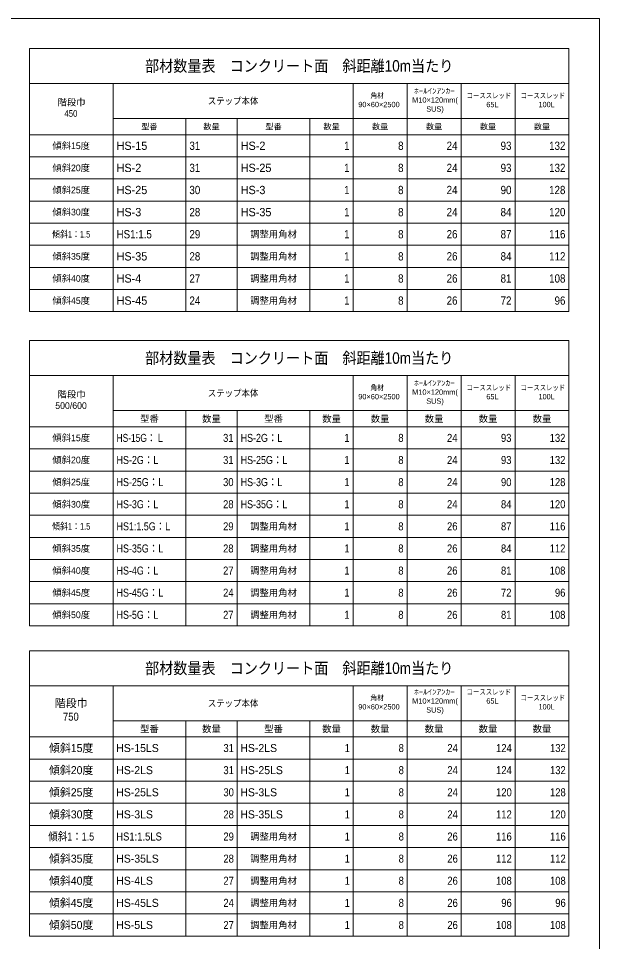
# Model space of a CAD drawing. Units: millimetres at full size, sheet at 1:20; details may follow other scales. Extents: x 200 to 8200, y 200 to 5740.
# Drawn here: x 6046 to 8200, y 2317 to 5740 of the extents above; entities that cross this region are included whole.
import ezdxf
from ezdxf.enums import TextEntityAlignment as Align

# ---------------------------------------------------------------- set-up
doc = ezdxf.new("R2010")
doc.units = ezdxf.units.MM
doc.header["$LTSCALE"] = 20
doc.layers.add('図面枠-A3', color=7, linetype='Continuous', lineweight=20)
doc.layers.add('表', color=7, linetype='Continuous', lineweight=15)
doc.styles.add('ＭＳ Ｐゴシック', font='')
doc.styles.get('ＭＳ Ｐゴシック').set_extended_font_data('MS PGothic')

msp = doc.modelspace()

# ---------------------------------------------------------------- linework, layer by layer
at = {"layer": '図面枠-A3'}
msp.add_lwpolyline([(200, 200), (8200, 200), (8200, 5740), (200, 5740)], close=True, dxfattribs=at)
at = {"layer": '表'}
for p, q in [((6086.76, 5629.01), (8086.76, 5629.01)), ((6086.76, 5629.01), (6086.76, 5499.01)), ((8086.76, 5629.01), (8086.76, 5499.01)), ((6086.76, 5499.01), (8086.76, 5499.01)), ((6086.76, 5499.01), (6086.76, 4653.01)), ((6396.76, 5499.01), (6396.76, 5309.03)), ((7286.76, 5499.01), (7286.76, 5309.03)), ((7486.76, 5499.01), (7486.76, 5309.03)), ((7686.76, 5499.01), (7686.76, 5309.03)), ((7886.76, 5499.01), (7886.76, 5309.03)), ((8086.76, 5499.01), (8086.76, 4653.01)), ((6396.76, 5369.01), (8086.76, 5369.01)), ((6666.76, 5369.01), (6666.76, 5309.03)), ((6856.76, 5369.01), (6856.76, 5309.03)), ((7126.76, 5369.01), (7126.76, 5309.03)), ((6086.76, 5309.03), (8086.76, 5309.03)), ((6086.76, 5308.98), (8086.76, 5308.98)), ((6396.76, 5308.98), (6396.76, 4653.01)), ((6666.76, 5308.98), (6666.76, 4653.01)), ((6856.76, 5308.98), (6856.76, 4653.01)), ((7126.76, 5308.98), (7126.76, 4653.01)), ((7286.76, 5308.98), (7286.76, 4653.01)), ((7486.76, 5308.98), (7486.76, 4653.01)), ((7686.76, 5308.98), (7686.76, 4653.01)), ((7886.76, 5308.98), (7886.76, 4653.01)), ((6086.76, 5227.01), (8086.76, 5227.01)), ((6086.76, 5145.01), (8086.76, 5145.01)), ((6086.76, 5063.01), (8086.76, 5063.01)), ((6086.76, 4981.01), (8086.76, 4981.01)), ((6086.76, 4899.01), (8086.76, 4899.01)), ((6086.76, 4817.01), (8086.76, 4817.01)), ((6086.76, 4735.01), (8086.76, 4735.01)), ((6086.76, 4653.01), (8086.76, 4653.01)), ((6086.76, 4545.9), (8086.76, 4545.9)), ((6086.76, 4545.9), (6086.76, 4415.9)), ((8086.76, 4545.9), (8086.76, 4415.9)), ((6086.76, 4415.9), (8086.76, 4415.9)), ((6086.76, 4415.9), (6086.76, 3487.9)), ((6396.76, 4415.9), (6396.76, 4225.93)), ((7286.76, 4415.9), (7286.76, 4225.93)), ((7486.76, 4415.9), (7486.76, 4225.93)), ((7686.76, 4415.9), (7686.76, 4225.93)), ((7886.76, 4415.9), (7886.76, 4225.93)), ((8086.76, 4415.9), (8086.76, 4285.9)), ((6396.76, 4285.9), (8086.76, 4285.9)), ((6666.76, 4285.9), (6666.76, 4225.93)), ((6856.76, 4285.9), (6856.76, 4225.93)), ((7126.76, 4285.9), (7126.76, 4225.93)), ((8086.76, 4285.9), (8086.76, 4225.9)), ((6086.76, 4225.93), (8086.76, 4225.93)), ((6086.76, 4225.88), (8086.76, 4225.88)), ((6396.76, 4225.88), (6396.76, 3487.9)), ((6666.76, 4225.88), (6666.76, 3487.9)), ((6856.76, 4225.88), (6856.76, 3487.9)), ((7126.76, 4225.88), (7126.76, 3487.9)), ((7286.76, 4225.88), (7286.76, 3487.9)), ((7486.76, 4225.88), (7486.76, 3487.9)), ((7686.76, 4225.88), (7686.76, 3487.9)), ((7886.76, 4225.88), (7886.76, 3487.9)), ((8086.76, 4225.9), (8086.76, 3487.9)), ((6086.76, 4143.9), (8086.76, 4143.9)), ((6086.76, 4061.9), (8086.76, 4061.9)), ((6086.76, 3979.9), (8086.76, 3979.9)), ((6086.76, 3897.9), (8086.76, 3897.9)), ((6086.76, 3815.9), (8086.76, 3815.9)), ((6086.76, 3733.9), (8086.76, 3733.9)), ((6086.76, 3651.9), (8086.76, 3651.9)), ((6086.76, 3569.9), (8086.76, 3569.9)), ((6086.76, 3487.9), (8086.76, 3487.9)), ((6086.76, 3395.9), (8086.76, 3395.9)), ((6086.76, 3395.9), (6086.76, 3265.9)), ((8086.76, 3395.9), (8086.76, 3265.9)), ((6086.76, 3265.9), (6396.76, 3265.9)), ((6086.76, 3265.9), (6086.76, 2337.9)), ((6396.76, 3265.9), (8086.76, 3265.9)), ((6396.76, 3265.9), (6396.76, 3075.93)), ((7286.76, 3265.9), (7286.76, 3075.93)), ((7486.76, 3265.9), (7486.76, 3075.93)), ((7686.76, 3265.9), (7686.76, 3075.93)), ((7886.76, 3265.9), (7886.76, 3075.93)), ((8086.76, 3265.9), (8086.76, 3135.9)), ((6396.76, 3135.9), (8086.76, 3135.9)), ((6666.76, 3135.9), (6666.76, 3075.93)), ((6856.76, 3135.9), (6856.76, 3075.93)), ((7126.76, 3135.9), (7126.76, 3075.93)), ((8086.76, 3135.9), (8086.76, 2337.9)), ((6086.76, 3075.93), (8086.76, 3075.93)), ((6086.76, 3075.88), (8086.76, 3075.88)), ((6396.76, 3075.88), (6396.76, 2337.9)), ((6666.76, 3075.88), (6666.76, 2337.9)), ((6856.76, 3075.88), (6856.76, 2337.9)), ((7126.76, 3075.88), (7126.76, 2337.9)), ((7286.76, 3075.88), (7286.76, 2337.9)), ((7486.76, 3075.88), (7486.76, 2337.9)), ((7686.76, 3075.88), (7686.76, 2337.9)), ((7886.76, 3075.88), (7886.76, 2337.9)), ((6086.76, 2993.9), (8086.76, 2993.9)), ((6086.76, 2911.9), (8086.76, 2911.9)), ((6086.76, 2829.9), (8086.76, 2829.9)), ((6086.76, 2747.9), (8086.76, 2747.9)), ((6086.76, 2665.9), (8086.76, 2665.9)), ((6086.76, 2583.9), (8086.76, 2583.9)), ((6086.76, 2501.9), (8086.76, 2501.9)), ((6086.76, 2419.9), (8086.76, 2419.9)), ((6086.76, 2337.9), (8086.76, 2337.9))]:
    msp.add_line(p, q, dxfattribs=at)

# ---------------------------------------------------------------- texts
at = {"layer": '表', "style": 'ＭＳ Ｐゴシック'}
for s, height, width, p in [('部材数量表\u3000コンクリート面\u3000斜距離10m当たり', 42.56, 0.9, (7086.76, 5564.01)), ('ステップ本体', 24.74, 0.9, (6841.76, 5434.01)), ('傾斜1：1.5', 24.58, 0.85, (6241.76, 4940.01)), ('部材数量表\u3000コンクリート面\u3000斜距離10m当たり', 42.56, 0.9, (7086.76, 4480.9)), ('ステップ本体', 24.74, 0.9, (6841.76, 4350.9)), ('傾斜1：1.5', 24.74, 0.85, (6241.76, 3856.9)), ('部材数量表\u3000コンクリート面\u3000斜距離10m当たり', 42.56, 0.9, (7086.76, 3330.9)), ('ステップ本体', 24.74, 0.9, (6841.76, 3200.9)), ('傾斜1：1.5', 29.69, 0.85, (6241.76, 2706.9))]:
    msp.add_text(s, height=height, dxfattribs=dict(at, width=width)).set_placement(p, align=Align.MIDDLE_CENTER)
for s, height, width, p in [('ﾎｰﾙｲﾝｱﾝｶｰ', 19.79, 1.2, (7513.2, 5480.84)), ('角材\u3000', 19.79, 0.9, (7350.8, 5464.17)), ('コーススレッド', 19.79, 0.85, (7707.71, 5464.17)), ('コーススレッド', 19.79, 0.85, (7907.71, 5464.17)), ('SUS)', 19.79, 0.9, (7557.76, 5414.17)), ('\u300065L', 19.79, 0.85, (7757.02, 5430.84)), ('\u3000100L', 19.79, 0.85, (7950.27, 5430.84)), ('450', 24.58, 0.9, (6216.62, 5400.07)), ('角材\u3000', 19.79, 0.9, (7350.8, 4381.07)), ('ﾎｰﾙｲﾝｱﾝｶｰ', 19.79, 1.2, (7513.2, 4397.74)), ('コーススレッド', 19.79, 0.85, (7707.71, 4381.07)), ('コーススレッド', 19.79, 0.85, (7907.71, 4381.07)), ('\u300065L', 19.79, 0.85, (7757.02, 4347.74)), ('\u3000100L', 19.79, 0.85, (7950.27, 4347.74)), ('SUS)', 19.79, 0.9, (7557.76, 4331.07)), ('ﾎｰﾙｲﾝｱﾝｶｰ', 19.79, 1.2, (7513.2, 3252.7)), ('コーススレッド', 19.79, 0.85, (7707.71, 3252.7)), ('角材\u3000', 19.79, 0.9, (7350.8, 3231.07)), ('\u300065L', 19.79, 0.85, (7757.02, 3219.37)), ('コーススレッド', 19.79, 0.85, (7907.71, 3231.07)), ('SUS)', 19.79, 0.9, (7557.76, 3186.04)), ('\u3000100L', 19.79, 0.85, (7950.27, 3197.74)), ('750', 29.69, 0.9, (6211.39, 3166.15))]:
    msp.add_text(s, height=height, dxfattribs=dict(at, width=width)).set_placement(p, align=Align.TOP_LEFT)
for s, height, p in [('階段巾', 24.58, (6191.47, 5441.47)), ('M10×120mm(', 19.79, (7505.55, 5447.51)), ('90×60×2500', 19.79, (7305.76, 5430.84)), ('階段巾', 24.74, (6191.14, 4358.61)), ('90×60×2500', 19.79, (7305.76, 4347.74)), ('M10×120mm(', 19.79, (7505.55, 4364.4)), ('500/600', 24.74, (6182.7, 4316.95)), ('階段巾', 29.69, (6181.01, 3216.15)), ('M10×120mm(', 19.79, (7505.55, 3219.37)), ('90×60×2500', 19.79, (7305.76, 3197.74))]:
    msp.add_text(s, height=height, dxfattribs=at).set_placement(p, align=Align.TOP_LEFT)
for s, height, p in [('型番', 21.51, (6531.76, 5339.01)), ('数量', 21.51, (6761.76, 5339.01)), ('型番', 21.51, (6991.76, 5339.01)), ('数量', 21.51, (7206.76, 5339.01)), ('数量', 21.51, (7386.76, 5339.01)), ('数量', 21.51, (7586.76, 5339.01)), ('数量', 21.51, (7786.76, 5339.01)), ('数量', 21.51, (7986.76, 5339.01)), ('傾斜15度', 24.58, (6241.76, 5268.01)), ('傾斜20度', 24.58, (6241.76, 5186.01)), ('傾斜25度', 24.58, (6241.76, 5104.01)), ('傾斜30度', 24.58, (6241.76, 5022.01)), ('調整用角材', 24.74, (6991.76, 4940.01)), ('傾斜35度', 24.58, (6241.76, 4858.01)), ('調整用角材', 24.74, (6991.76, 4858.01)), ('傾斜40度', 24.58, (6241.76, 4776.01)), ('調整用角材', 24.74, (6991.76, 4776.01)), ('傾斜45度', 24.58, (6241.76, 4694.01)), ('調整用角材', 24.74, (6991.76, 4694.01)), ('型番', 24.74, (6531.76, 4255.9)), ('数量', 24.74, (6761.76, 4255.9)), ('型番', 24.74, (6991.76, 4255.9)), ('数量', 24.74, (7206.76, 4255.9)), ('数量', 24.74, (7386.76, 4255.9)), ('数量', 24.74, (7586.76, 4255.9)), ('数量', 24.74, (7786.76, 4255.9)), ('数量', 24.74, (7986.76, 4255.9)), ('傾斜15度', 24.74, (6241.76, 4184.9)), ('傾斜20度', 24.74, (6241.76, 4102.9)), ('傾斜25度', 24.74, (6241.76, 4020.9)), ('傾斜30度', 24.74, (6241.76, 3938.9)), ('調整用角材', 24.74, (6991.76, 3856.9)), ('傾斜35度', 24.74, (6241.76, 3774.9)), ('調整用角材', 24.74, (6991.76, 3774.9)), ('傾斜40度', 24.74, (6241.76, 3692.9)), ('調整用角材', 24.74, (6991.76, 3692.9)), ('傾斜45度', 24.74, (6241.76, 3610.9)), ('調整用角材', 24.74, (6991.76, 3610.9)), ('傾斜50度', 24.74, (6241.76, 3528.9)), ('調整用角材', 24.74, (6991.76, 3528.9)), ('型番', 24.74, (6531.76, 3105.9)), ('数量', 24.74, (6761.76, 3105.9)), ('型番', 24.74, (6991.76, 3105.9)), ('数量', 24.74, (7206.76, 3105.9)), ('数量', 24.74, (7386.76, 3105.9)), ('数量', 24.74, (7586.76, 3105.9)), ('数量', 24.74, (7786.76, 3105.9)), ('数量', 24.74, (7986.76, 3105.9)), ('傾斜15度', 29.69, (6241.76, 3034.9)), ('傾斜20度', 29.69, (6241.76, 2952.9)), ('傾斜25度', 29.69, (6241.76, 2870.9)), ('傾斜30度', 29.69, (6241.76, 2788.9)), ('調整用角材', 24.74, (6991.76, 2706.9)), ('傾斜35度', 29.69, (6241.76, 2624.9)), ('調整用角材', 24.74, (6991.76, 2624.9)), ('傾斜40度', 29.69, (6241.76, 2542.9)), ('調整用角材', 24.74, (6991.76, 2542.9)), ('傾斜45度', 29.69, (6241.76, 2460.9)), ('調整用角材', 24.74, (6991.76, 2460.9)), ('傾斜50度', 29.69, (6241.76, 2378.9)), ('調整用角材', 24.74, (6991.76, 2378.9))]:
    msp.add_text(s, height=height, dxfattribs=at).set_placement(p, align=Align.MIDDLE_CENTER)
for s, height, p in [('HS-15', 30.73, (6409.96, 5268.01)), ('HS-2', 30.73, (6869.96, 5268.01)), ('HS-2', 30.73, (6409.96, 5186.01)), ('HS-25', 30.73, (6869.96, 5186.01)), ('HS-25', 30.73, (6409.96, 5104.01)), ('HS-3', 30.73, (6869.96, 5104.01)), ('HS-3', 30.73, (6409.96, 5022.01)), ('HS-35', 30.73, (6869.96, 5022.01)), ('HS-35', 30.73, (6409.96, 4858.01)), ('HS-4', 30.73, (6409.96, 4776.01)), ('HS-45', 30.73, (6409.96, 4694.01)), ('HS-15LS', 29.69, (6408.76, 3034.9)), ('HS-2LS', 29.69, (6868.76, 3034.9)), ('HS-2LS', 29.69, (6408.76, 2952.9)), ('HS-25LS', 29.69, (6868.76, 2952.9)), ('HS-25LS', 29.69, (6408.76, 2870.9)), ('HS-3LS', 29.69, (6868.76, 2870.9)), ('HS-3LS', 29.69, (6408.76, 2788.9)), ('HS-35LS', 29.69, (6868.76, 2788.9)), ('HS-35LS', 29.69, (6408.76, 2624.9)), ('HS-4LS', 29.69, (6408.76, 2542.9)), ('HS-45LS', 29.69, (6408.76, 2460.9)), ('HS-5LS', 29.69, (6408.76, 2378.9))]:
    msp.add_text(s, height=height, dxfattribs=at).set_placement(p, align=Align.MIDDLE_LEFT)
for s, height, width, p in [('31', 30.73, 0.9, (6679.96, 5268.01)), ('31', 30.73, 0.9, (6679.96, 5186.01)), ('30', 30.73, 0.9, (6679.96, 5104.01)), ('28', 30.73, 0.9, (6679.96, 5022.01)), ('HS1:1.5', 30.73, 0.9, (6409.96, 4940.01)), ('29', 30.73, 0.9, (6679.96, 4940.01)), ('28', 30.73, 0.9, (6679.96, 4858.01)), ('27', 30.73, 0.9, (6679.96, 4776.01)), ('24', 30.73, 0.9, (6679.96, 4694.01)), ('HS-15G：Ｌ', 29.69, 0.8, (6409.96, 4184.9)), ('HS-2G：L', 29.69, 0.85, (6869.96, 4184.9)), ('HS-2G：L', 29.69, 0.85, (6409.96, 4102.9)), ('HS-25G：L', 29.69, 0.85, (6869.96, 4102.9)), ('HS-25G：L', 29.69, 0.85, (6409.96, 4020.9)), ('HS-3G：L', 29.69, 0.85, (6869.96, 4020.9)), ('HS-3G：L', 29.69, 0.85, (6409.96, 3938.9)), ('HS-35G：L', 29.69, 0.85, (6869.96, 3938.9)), ('HS1:1.5G：L', 29.69, 0.85, (6409.96, 3856.9)), ('HS-35G：L', 29.69, 0.85, (6409.96, 3774.9)), ('HS-4G：L', 29.69, 0.85, (6409.96, 3692.9)), ('HS-45G：L', 29.69, 0.85, (6409.96, 3610.9)), ('HS-5G：L', 29.69, 0.85, (6409.96, 3528.9)), ('HS1:1.5LS', 29.69, 0.9, (6408.76, 2706.9))]:
    msp.add_text(s, height=height, dxfattribs=dict(at, width=width)).set_placement(p, align=Align.MIDDLE_LEFT)
at = {"layer": '表', "style": 'ＭＳ Ｐゴシック', "width": 0.9}
for s, height, p in [('1', 30.73, (7273.56, 5268.01)), ('8', 30.73, (7473.56, 5268.01)), ('24', 30.73, (7673.56, 5268.01)), ('93', 30.73, (7873.56, 5268.01)), ('132', 30.73, (8073.56, 5268.01)), ('1', 30.73, (7273.56, 5186.01)), ('8', 30.73, (7473.56, 5186.01)), ('24', 30.73, (7673.56, 5186.01)), ('93', 30.73, (7873.56, 5186.01)), ('132', 30.73, (8073.56, 5186.01)), ('1', 30.73, (7273.56, 5104.01)), ('8', 30.73, (7473.56, 5104.01)), ('24', 30.73, (7673.56, 5104.01)), ('90', 30.73, (7873.56, 5104.01)), ('128', 30.73, (8073.56, 5104.01)), ('1', 30.73, (7273.56, 5022.01)), ('8', 30.73, (7473.56, 5022.01)), ('24', 30.73, (7673.56, 5022.01)), ('84', 30.73, (7873.56, 5022.01)), ('120', 30.73, (8073.56, 5022.01)), ('1', 30.73, (7273.56, 4940.01)), ('8', 30.73, (7473.56, 4940.01)), ('26', 30.73, (7673.56, 4940.01)), ('87', 30.73, (7873.56, 4940.01)), ('116', 30.73, (8073.56, 4940.01)), ('1', 30.73, (7273.56, 4858.01)), ('8', 30.73, (7473.56, 4858.01)), ('26', 30.73, (7673.56, 4858.01)), ('84', 30.73, (7873.56, 4858.01)), ('112', 30.73, (8073.56, 4858.01)), ('8', 30.73, (7473.56, 4776.01)), ('26', 30.73, (7673.56, 4776.01)), ('81', 30.73, (7873.56, 4776.01)), ('108', 30.73, (8073.56, 4776.01)), ('1', 30.73, (7273.56, 4776.01)), ('1', 30.73, (7273.56, 4694.01)), ('8', 30.73, (7473.56, 4694.01)), ('26', 30.73, (7673.56, 4694.01)), ('72', 30.73, (7873.56, 4694.01)), ('96', 30.73, (8073.56, 4694.01)), ('31', 29.69, (6843.56, 4184.9)), ('1', 29.69, (7273.56, 4184.9)), ('8', 29.69, (7473.56, 4184.9)), ('24', 29.69, (7673.56, 4184.9)), ('93', 29.69, (7873.56, 4184.9)), ('132', 29.69, (8073.56, 4184.9)), ('31', 29.69, (6843.56, 4102.9)), ('1', 29.69, (7273.56, 4102.9)), ('8', 29.69, (7473.56, 4102.9)), ('24', 29.69, (7673.56, 4102.9)), ('93', 29.69, (7873.56, 4102.9)), ('132', 29.69, (8073.56, 4102.9)), ('30', 29.69, (6843.56, 4020.9)), ('1', 29.69, (7273.56, 4020.9)), ('8', 29.69, (7473.56, 4020.9)), ('24', 29.69, (7673.56, 4020.9)), ('90', 29.69, (7873.56, 4020.9)), ('128', 29.69, (8073.56, 4020.9)), ('28', 29.69, (6843.56, 3938.9)), ('1', 29.69, (7273.56, 3938.9)), ('8', 29.69, (7473.56, 3938.9)), ('24', 29.69, (7673.56, 3938.9)), ('84', 29.69, (7873.56, 3938.9)), ('120', 29.69, (8073.56, 3938.9)), ('29', 29.69, (6843.56, 3856.9)), ('1', 29.69, (7273.56, 3856.9)), ('8', 29.69, (7473.56, 3856.9)), ('26', 29.69, (7673.56, 3856.9)), ('87', 29.69, (7873.56, 3856.9)), ('116', 29.69, (8073.56, 3856.9)), ('28', 29.69, (6843.56, 3774.9)), ('1', 29.69, (7273.56, 3774.9)), ('8', 29.69, (7473.56, 3774.9)), ('26', 29.69, (7673.56, 3774.9)), ('84', 29.69, (7873.56, 3774.9)), ('112', 29.69, (8073.56, 3774.9)), ('27', 29.69, (6843.56, 3692.9)), ('1', 29.69, (7273.56, 3692.9)), ('8', 29.69, (7473.56, 3692.9)), ('26', 29.69, (7673.56, 3692.9)), ('81', 29.69, (7873.56, 3692.9)), ('108', 29.69, (8073.56, 3692.9)), ('24', 29.69, (6843.56, 3610.9)), ('1', 29.69, (7273.56, 3610.9)), ('8', 29.69, (7473.56, 3610.9)), ('26', 29.69, (7673.56, 3610.9)), ('72', 29.69, (7873.56, 3610.9)), ('96', 29.69, (8073.56, 3610.9)), ('27', 29.69, (6843.56, 3528.9)), ('1', 29.69, (7273.56, 3528.9)), ('8', 29.69, (7473.56, 3528.9)), ('26', 29.69, (7673.56, 3528.9)), ('81', 29.69, (7873.56, 3528.9)), ('108', 29.69, (8073.56, 3528.9)), ('31', 29.69, (6844.76, 3034.9)), ('1', 29.69, (7274.76, 3034.9)), ('8', 29.69, (7474.76, 3034.9)), ('24', 29.69, (7674.76, 3034.9)), ('124', 29.69, (7874.76, 3034.9)), ('132', 29.69, (8074.76, 3034.9)), ('31', 29.69, (6844.76, 2952.9)), ('1', 29.69, (7274.76, 2952.9)), ('8', 29.69, (7474.76, 2952.9)), ('24', 29.69, (7674.76, 2952.9)), ('124', 29.69, (7874.76, 2952.9)), ('132', 29.69, (8074.76, 2952.9)), ('30', 29.69, (6844.76, 2870.9)), ('1', 29.69, (7274.76, 2870.9)), ('8', 29.69, (7474.76, 2870.9)), ('24', 29.69, (7674.76, 2870.9)), ('120', 29.69, (7874.76, 2870.9)), ('128', 29.69, (8074.76, 2870.9)), ('28', 29.69, (6844.76, 2788.9)), ('1', 29.69, (7274.76, 2788.9)), ('8', 29.69, (7474.76, 2788.9)), ('24', 29.69, (7674.76, 2788.9)), ('112', 29.69, (7874.76, 2788.9)), ('120', 29.69, (8074.76, 2788.9)), ('29', 29.69, (6844.76, 2706.9)), ('1', 29.69, (7274.76, 2706.9)), ('8', 29.69, (7474.76, 2706.9)), ('26', 29.69, (7674.76, 2706.9)), ('116', 29.69, (7874.76, 2706.9)), ('116', 29.69, (8074.76, 2706.9)), ('28', 29.69, (6844.76, 2624.9)), ('1', 29.69, (7274.76, 2624.9)), ('8', 29.69, (7474.76, 2624.9)), ('26', 29.69, (7674.76, 2624.9)), ('112', 29.69, (7874.76, 2624.9)), ('112', 29.69, (8074.76, 2624.9)), ('27', 29.69, (6844.76, 2542.9)), ('1', 29.69, (7274.76, 2542.9)), ('8', 29.69, (7474.76, 2542.9)), ('26', 29.69, (7674.76, 2542.9)), ('108', 29.69, (7874.76, 2542.9)), ('108', 29.69, (8074.76, 2542.9)), ('24', 29.69, (6844.76, 2460.9)), ('1', 29.69, (7274.76, 2460.9)), ('8', 29.69, (7474.76, 2460.9)), ('26', 29.69, (7674.76, 2460.9)), ('96', 29.69, (7874.76, 2460.9)), ('96', 29.69, (8074.76, 2460.9)), ('27', 29.69, (6844.76, 2378.9)), ('1', 29.69, (7274.76, 2378.9)), ('8', 29.69, (7474.76, 2378.9)), ('26', 29.69, (7674.76, 2378.9)), ('108', 29.69, (7874.76, 2378.9)), ('108', 29.69, (8074.76, 2378.9))]:
    msp.add_text(s, height=height, dxfattribs=at).set_placement(p, align=Align.MIDDLE_RIGHT)

doc.saveas('drawing.dxf')
